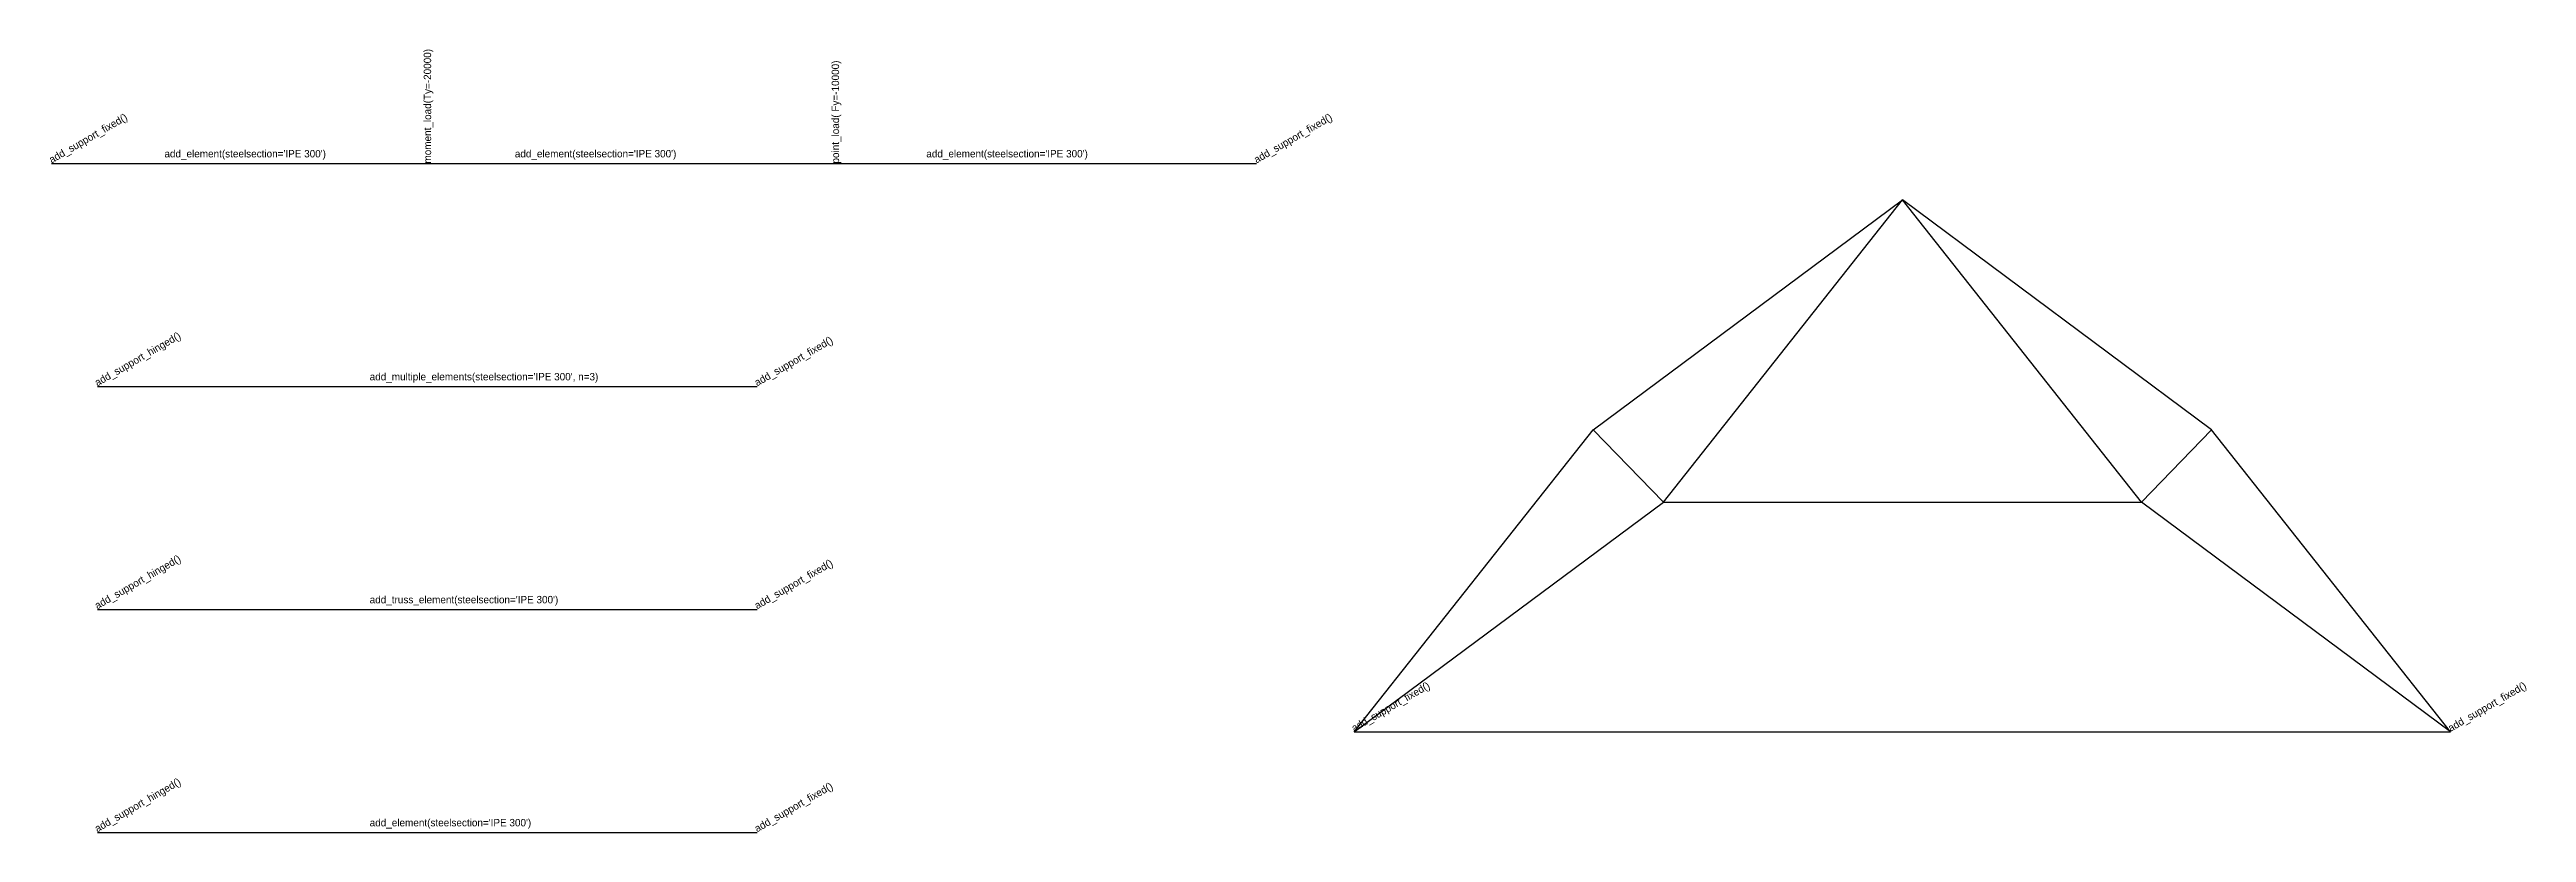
# Model space of a CAD drawing. Header units: millimetres. Extents: x 16.7 to 54.3, y 9.5 to 21.4.
import ezdxf

# ---------------------------------------------------------------- set-up
doc = ezdxf.new("R2010")
doc.units = ezdxf.units.MM

msp = doc.modelspace()

# ---------------------------------------------------------------- linework, layer by layer
for p, q in [((16.776, 19.622), (22.528, 19.622)), ((22.528, 19.622), (28.711, 19.622)), ((28.711, 19.622), (35.038, 19.622)), ((40.142, 15.585), (44.827, 19.07)), ((41.204, 14.491), (44.827, 19.07)), ((49.513, 15.585), (44.827, 19.07)), ((48.451, 14.491), (44.827, 19.07)), ((17.469, 16.242), (27.469, 16.242)), ((36.518, 11.005), (40.142, 15.585)), ((41.204, 14.491), (40.142, 15.585)), ((49.513, 15.585), (48.451, 14.491)), ((53.137, 11.005), (49.513, 15.585)), ((36.518, 11.005), (41.204, 14.491)), ((41.204, 14.491), (48.451, 14.491)), ((53.137, 11.005), (48.451, 14.491)), ((17.469, 12.862), (27.469, 12.862)), ((36.518, 11.005), (53.137, 11.005)), ((17.469, 9.481), (27.469, 9.481))]:
    msp.add_line(p, q)

# ---------------------------------------------------------------- texts
at = {"color": 1}
for s, p in [('moment_load(Ty=-20000)', (22.528, 19.622)), ('point_load( Fy=-10000)', (28.711, 19.622))]:
    msp.add_text(s, height=0.11265, rotation=90, dxfattribs=at).set_placement(p)
at = {"color": 2}
for s, p in [('add_support_fixed()', (16.776, 19.622)), ('add_support_fixed()', (35.038, 19.622)), ('add_support_hinged()', (17.469, 16.242)), ('add_support_fixed()', (27.469, 16.242)), ('add_support_hinged()', (17.469, 12.862)), ('add_support_fixed()', (27.469, 12.862)), ('add_support_fixed()', (36.518, 11.005)), ('add_support_fixed()', (53.137, 11.005)), ('add_support_hinged()', (17.469, 9.481)), ('add_support_fixed()', (27.469, 9.481))]:
    msp.add_text(s, height=0.11265, rotation=30, dxfattribs=at).set_placement(p)
at = {"color": 5}
for s, p in [("add_element(steelsection='IPE 300')", (18.485, 19.715)), ("add_element(steelsection='IPE 300')", (23.796, 19.715)), ("add_element(steelsection='IPE 300')", (30.033, 19.715)), ("add_multiple_elements(steelsection='IPE 300', n=3)", (21.596, 16.335)), ("add_truss_element(steelsection='IPE 300')", (21.596, 12.955)), ("add_element(steelsection='IPE 300')", (21.596, 9.574))]:
    msp.add_text(s, height=0.11265, dxfattribs=at).set_placement(p)

doc.saveas('drawing.dxf')
